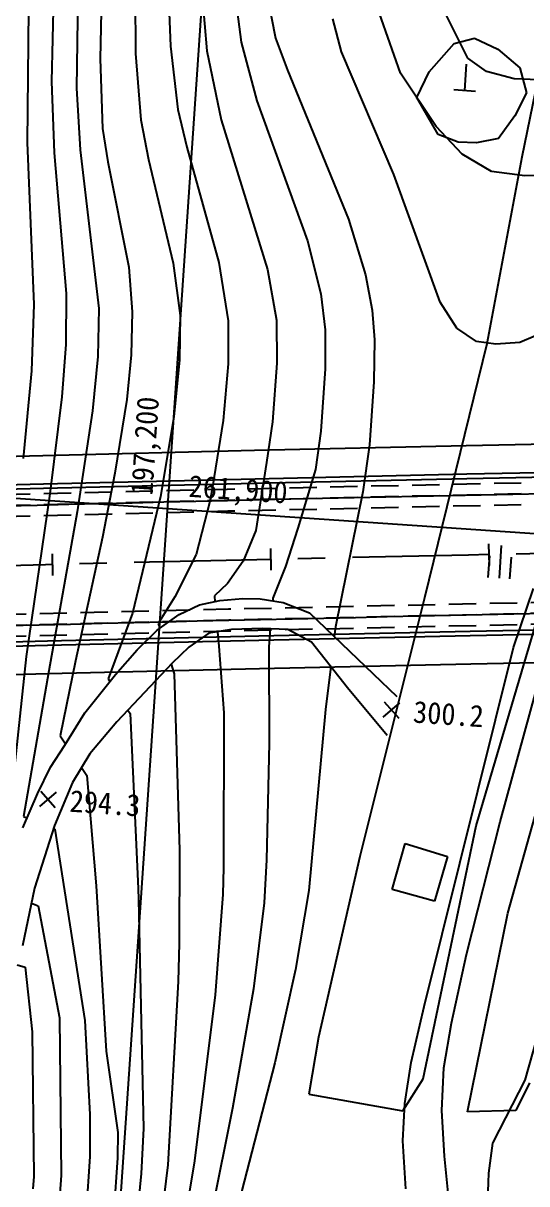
# Model space of a CAD drawing. Header units: millimetres. Extents: x 9574 to 10370, y 1103 to 1809.
# Drawn here: x 9757.6 to 9803.7, y 1422.4 to 1528.8 of the extents above; entities that cross this region are included whole.
import ezdxf
from ezdxf.xclip import XClip

# ---------------------------------------------------------------- set-up
doc = ezdxf.new("R2010")
doc.units = ezdxf.units.MM
doc.header["$LTSCALE"] = 10
doc.header["$MEASUREMENT"] = 0
doc.header["$XCLIPFRAME"] = 2
doc.linetypes.add('CENTER', pattern=[2, 1.25, -0.25, 0.25, -0.25])
doc.linetypes.add('HIDDEN', pattern=[0.375, 0.25, -0.125])
doc.layers.add('TZ-BASE', color=253, linetype='Continuous')
doc.layers.add('TZ-CABL', color=4, linetype='Continuous')
doc.styles.add('HANA', font='GulimChe.ttf')
doc.linetypes.add('ZIGZAG', pattern='A,0.0001,-0.2,[131,ltypeshp.shx,S=0.2,R=0,X=-0.2,Y=0],-0.4,[131,ltypeshp.shx,S=0.2,R=180,X=0.2,Y=0],-0.2', length=0.8001)

# ---------------------------------------------------------------- blocks, each defined once
blk = doc.blocks.new('JD-DHGFJ67SF3CG')
at = {"layer": 'TZ-BASE'}
for p, q in [((97.46, -183.4), (122.65, 186.02)), ((104.63, 63.12, 295), (104.32, 49.33, 295)), ((100.22, 62.1, 293), (99.89, 47.25, 293)), ((102.4, 61.39, 294), (102.17, 46.64, 294)), ((107.53, 60.81, 296), (107.57, 49.84, 296)), ((110.49, 58.45, 297), (110.77, 50.5, 297)), ((113.55, 56.5, 298), (114.1, 50.08, 298)), ((146.27, 56.59, 300.33), (142.96, 40.33, 300.33)), ((116.6, 56, 299), (117.24, 50.86, 299)), ((119.7, 54.82, 300), (120.39, 51.24, 300)), ((131.86, 48.02, 302), (129.54, 54.63, 302)), ((97.77, 53.87, 292), (97.65, 41.68, 292)), ((138.01, 49.39, 303), (135.74, 53.91, 303)), ((126.44, 49.98, 301), (125.65, 53.01, 301)), ((120.39, 51.24, 300), (121.49, 48.29, 300)), ((136.75, 50.75, 302.34), (138.63, 51.22, 302.34)), ((138.63, 51.22, 302.34), (140.77, 50.21, 302.34)), ((110.77, 50.5, 297), (111.46, 44.7, 297)), ((114.1, 50.08, 298), (115.41, 43.74, 298)), ((117.24, 50.86, 299), (118.69, 45.48, 299)), ((131.23, 38.74, 301), (126.44, 49.98, 301)), ((134.47, 48.14, 302.34), (136.75, 50.75, 302.34)), ((140.77, 50.21, 302.34), (142.78, 48.51, 302.34)), ((104.32, 49.33, 295), (104.55, 42.97, 295)), ((107.57, 49.84, 296), (108.05, 43.75, 296)), ((139.72, 48.18, 303), (138.01, 49.39, 303)), ((121.49, 48.29, 300), (127.09, 34.66, 300)), ((135.1, 43.13, 302), (131.86, 48.02, 302)), ((133.34, 45.78, 302.34), (134.47, 48.14, 302.34)), ((137.73, 46.45, 302.93), (137.89, 48.84, 302.93)), ((142.25, 47.51, 303), (139.72, 48.18, 303)), ((142.78, 48.51, 302.34), (143.38, 46.23, 302.34)), ((99.89, 47.25, 293), (100.11, 40.73, 293)), ((146.11, 47.35, 303), (142.25, 47.51, 303)), ((102.17, 46.64, 294), (102.49, 40.99, 294)), ((133.34, 45.72, 302.34), (133.34, 45.78, 302.34)), ((135.29, 42.4, 302.34), (133.34, 45.78, 302.34)), ((136.73, 46.52, 302.93), (138.73, 46.38, 302.93)), ((143.38, 46.23, 302.34), (142.33, 44.13, 302.34)), ((111.46, 44.7, 297), (112.28, 41.25, 297)), ((118.69, 45.48, 299), (123.34, 32.66, 299)), ((108.05, 43.75, 296), (108.75, 40.11, 296)), ((115.41, 43.74, 298), (119.66, 30.03, 298)), ((142.33, 44.13, 302.34), (140.82, 42.03, 302.34)), ((104.55, 42.97, 295), (105.03, 39.9, 295)), ((137.51, 40.59, 302), (135.1, 43.13, 302)), ((97.65, 41.68, 292), (98.26, 26.84, 292)), ((137.12, 41.69, 302.34), (135.29, 42.4, 302.34)), ((138.81, 41.65, 302.34), (137.12, 41.69, 302.34)), ((140.82, 42.03, 302.34), (138.81, 41.65, 302.34)), ((100.11, 40.73, 293), (101.21, 27.83, 293)), ((102.49, 40.99, 294), (104.22, 26.47, 294)), ((112.28, 41.25, 297), (115.22, 30.69, 297)), ((140.18, 39.02, 302), (137.51, 40.59, 302)), ((105.03, 39.9, 295), (106.96, 30.25, 295)), ((108.75, 40.11, 296), (111.02, 30.62, 296)), ((142.96, 40.33, 300.33), (139.74, 23.23, 300.33)), ((135.49, 27.03, 301), (131.23, 38.74, 301)), ((143.23, 38.61, 302), (140.18, 39.02, 302)), ((146.31, 38.7, 302), (143.23, 38.61, 302)), ((127.09, 34.66, 300), (128.63, 29.55, 300)), ((123.34, 32.66, 299), (124.55, 27.81, 299)), ((106.96, 30.25, 295), (107.28, 26.17, 295)), ((111.02, 30.62, 296), (111.65, 25.81, 296)), ((115.22, 30.69, 297), (116.07, 25.32, 297)), ((119.66, 30.03, 298), (120.48, 25.41, 298)), ((128.63, 29.55, 300), (129.26, 26.3, 300)), ((101.21, 27.83, 293), (101.18, 23.18, 293)), ((124.55, 27.81, 299), (124.95, 24.52, 299)), ((98.26, 26.84, 292), (98.03, 20.74, 292)), ((137.02, 24.65, 301), (135.49, 27.03, 301)), ((104.22, 26.47, 294), (104.13, 22.08, 294)), ((107.28, 26.17, 295), (107.18, 22.23, 295)), ((111.65, 25.81, 296), (111.61, 21.73, 296)), ((129.26, 26.3, 300), (129.45, 23.59, 300)), ((116.07, 25.32, 297), (116.05, 21.41, 297)), ((120.48, 25.41, 298), (120.51, 21.45, 298)), ((124.95, 24.52, 299), (124.95, 20.93, 299)), ((138.82, 23.43, 301), (137.02, 24.65, 301)), ((129.45, 23.59, 300), (129.4, 19.76, 300)), ((140.59, 23.21, 301), (138.82, 23.43, 301)), ((144.22, 23.96, 301), (142.79, 23.36, 301)), ((101.18, 23.18, 293), (100.81, 18.38, 293)), ((139.74, 23.23, 300.33), (134.05, -0.03, 300.33)), ((142.79, 23.36, 301), (140.59, 23.21, 301)), ((104.13, 22.08, 294), (103.62, 17.09, 294)), ((107.18, 22.23, 295), (106.77, 18.12, 295)), ((111.61, 21.73, 296), (111.08, 16.54, 296)), ((116.05, 21.41, 297), (115.59, 16.2, 297)), ((120.51, 21.45, 298), (120.12, 16.08, 298)), ((98.03, 20.74, 292), (97.28, 12.73, 292)), ((124.95, 20.93, 299), (124.56, 15.23, 299)), ((129.4, 19.76, 300), (129.01, 13.98, 300)), ((100.81, 18.38, 293), (99.71, 9.49, 293)), ((106.77, 18.12, 295), (105.68, 11.37, 295)), ((103.62, 17.09, 294), (102.23, 7.83, 294)), ((111.08, 16.54, 296), (109.86, 9.23, 296)), ((115.59, 16.2, 297), (114.63, 10.13, 297)), ((120.12, 16.08, 298), (119.58, 12.35, 298)), ((124.56, 15.23, 299), (124.05, 11.73, 299)), ((129.01, 13.98, 300), (128.39, 9.66, 300)), ((119.58, 12.35, 298), (118.58, 6.13, 298)), ((124.05, 11.73, 299), (122.44, 6.35, 299)), ((105.68, 11.37, 295), (104.56, 5.53, 295)), ((79.75, 10.25), (698.74, -31.97)), ((114.63, 10.13, 297), (114.4, 8.9, 297)), ((128.39, 9.66, 300), (125.88, -2.69, 300)), ((99.71, 9.49, 293), (97.57, -5.41, 293)), ((109.86, 9.23, 296), (107.31, -1.44, 296)), ((114.4, 8.9, 297), (113.13, 3.94, 297)), ((102.23, 7.83, 294), (99.62, -6.74, 294)), ((104.56, 5.53, 295), (102.09, -5.82, 295)), ((118.58, 6.13, 298), (117.42, 3.32, 298)), ((122.44, 6.35, 299), (121.32, 2.82, 299)), ((140.98, -20.56, 299), (148.12, 5.59, 299)), ((119.93, 4.48), (119.97, 2.48)), ((139.92, 4.92), (139.96, 2.92)), ((141.08, 4.75, 299.91), (140.88, 1.76, 299.91)), ((99.93, 4), (99.98, 2)), ((113.13, 3.94, 297), (111.19, 0.06, 297)), ((117.42, 3.32, 298), (116, 1.26, 298)), ((139.88, 1.83, 299.91), (140.02, 3.82, 299.91)), ((141.87, 1.69, 299.91), (142.01, 3.69, 299.91)), ((121.32, 2.82, 299), (120.16, -0.07, 299)), ((116, 1.26, 298), (114.8, 0.13, 298)), ((111.19, 0.06, 297), (109.65, -2.4, 297)), ((114.8, 0.13, 298), (114.85, -0.4, 298)), ((142.2, -4.59, 300), (144.02, 0.81, 300)), ((111.58, -1.57, 300.18), (113.43, -0.69, 300.18)), ((113.43, -0.69, 300.18), (115.3, -0.3, 300.18)), ((115.3, -0.3, 300.18), (117.4, -0.11, 300.18)), ((117.4, -0.11, 300.18), (118.99, -0.13, 300.18)), ((118.99, -0.13, 300.18), (121.09, -0.47, 300.18)), ((120.16, -0.07, 299), (120.14, -0.32, 299)), ((121.09, -0.47, 300.18), (123.5, -1.41, 300.18)), ((134.05, -0.03, 300.33), (128.12, -23.74, 300.33)), ((138.77, -20.93, 300.33), (144.9, -0.3, 300.33)), ((107.31, -1.44, 296), (105.06, -7.46, 296)), ((109.57, -2.99, 300.18), (111.58, -1.57, 300.18)), ((123.5, -1.41, 300.18), (127.18, -4.94, 300.18)), ((107.71, -4.81, 300.18), (109.57, -2.99, 300.18)), ((109.65, -2.4, 297), (109.79, -2.83, 297)), ((116.38, -2.94, 256.31), (114.28, -3.27, 256.31)), ((115.09, -3.15, 298), (115.21, -4.46, 298)), ((119.19, -2.86, 256.31), (116.38, -2.94, 256.31)), ((121.53, -2.95, 256.31), (119.19, -2.86, 256.31)), ((119.92, -2.89, 299), (119.78, -4.53, 299)), ((123.69, -4.09, 256.31), (121.53, -2.95, 256.31)), ((125.88, -2.69, 300), (125.77, -3.59, 300)), ((114.28, -3.27, 256.31), (112.46, -4.55, 256.31)), ((127, -8.29, 256.31), (123.69, -4.09, 256.31)), ((105.73, -7.07, 300.18), (107.71, -4.81, 300.18)), ((112.46, -4.55, 256.31), (110.92, -6.02, 256.31)), ((115.21, -4.46, 298), (115.67, -10.59, 298)), ((119.78, -4.53, 299), (119.82, -13.36, 299)), ((127.18, -4.94, 300.18), (131.52, -9.09, 300.18)), ((134, -37.48, 300), (142.2, -4.59, 300)), ((97.57, -5.41, 293), (95.82, -21.83, 293)), ((102.09, -5.82, 295), (100.66, -12.68, 295)), ((110.92, -6.02, 256.31), (105.87, -11.41, 256.31)), ((110.83, -6.11, 297), (111.11, -6.99, 297)), ((125.45, -6.32, 300), (124.97, -10.28, 300)), ((99.62, -6.74, 294), (97.3, -20.08, 294)), ((102.94, -10.57, 300.18), (105.73, -7.07, 300.18)), ((111.11, -6.99, 297), (111.6, -23.15, 297)), ((105.06, -7.46, 296), (105.22, -7.71, 296)), ((130.63, -12.64, 256.31), (127, -8.29, 256.31)), ((141.67, -28.92, 298.42), (147.35, -8.62, 298.42)), ((101.1, -13.53, 300.18), (102.94, -10.57, 300.18)), ((106.88, -10.33, 296), (107.09, -10.65, 296)), ((115.67, -10.59, 298), (115.63, -24.74, 298)), ((124.97, -10.28, 300), (123.46, -26.86, 300)), ((130.27, -10.98, 300.22), (131.78, -9.67, 300.22)), ((130.36, -9.57, 300.22), (131.68, -11.08, 300.22)), ((105.87, -11.41, 256.31), (103.38, -14.33, 256.31)), ((107.09, -10.65, 296), (107.81, -26.67, 296)), ((100.66, -12.68, 295), (101.16, -13.43, 295)), ((99.8, -15.56, 300.18), (101.1, -13.53, 300.18)), ((119.82, -13.36, 299), (119.57, -24.03, 299)), ((103.38, -14.33, 256.31), (101.81, -16.97, 256.31)), ((98.58, -17.99, 300.18), (99.8, -15.56, 300.18)), ((102.62, -15.6, 295), (103.11, -16.33, 295)), ((101.81, -16.97, 256.31), (100.15, -20.9, 256.31)), ((103.11, -16.33, 295), (103.97, -26.44, 295)), ((97.24, -21.1, 300.18), (98.58, -17.99, 300.18)), ((98.81, -19.15, 294.27), (100.32, -17.84, 294.27)), ((98.91, -17.74, 294.27), (100.22, -19.25, 294.27)), ((97.3, -20.08, 294), (97.62, -20.21, 294)), ((100.15, -20.9, 256.31), (98.33, -26.65, 256.31)), ((100.06, -21.19, 294), (100.19, -21.24, 294)), ((100.19, -21.24, 294), (102.92, -38.75, 294)), ((133.92, -44.1, 300.33), (138.77, -20.93, 300.33)), ((137.9, -32.73, 299), (140.98, -20.56, 299)), ((111.6, -23.15, 297), (111.58, -31.67, 297)), ((131.08, -26.76, 302.35), (132.26, -22.54, 302.35)), ((132.26, -22.54, 302.35), (136.15, -23.73, 302.35)), ((119.57, -24.03, 299), (119.37, -27.99, 299)), ((128.12, -23.74, 300.33), (124.32, -40.3, 300.33)), ((136.15, -23.73, 302.35), (134.96, -27.84, 302.35)), ((115.63, -24.74, 298), (115.57, -27.22, 298)), ((103.97, -26.44, 295), (104.87, -41.58, 295)), ((98.33, -26.65, 256.31), (97.23, -31.92, 256.31)), ((107.81, -26.67, 296), (107.86, -27.67, 296)), ((115.57, -27.22, 298), (114.86, -36.4, 298)), ((123.46, -26.86, 300), (122.24, -34.08, 300)), ((134.96, -27.84, 302.35), (131.08, -26.76, 302.35)), ((98.05, -28, 293), (98.67, -28.27, 293)), ((98.67, -28.27, 293), (100.61, -38.51, 293)), ((107.86, -27.67, 296), (108.29, -48.66, 296)), ((119.37, -27.99, 299), (118.37, -35.86, 299)), ((137.97, -47.14, 298.42), (141.67, -28.92, 298.42)), ((111.58, -31.67, 297), (111.49, -35.19, 297)), ((136.51, -39, 299), (137.9, -32.73, 299)), ((96.74, -33.65, 292), (97.48, -33.89, 292)), ((97.48, -33.89, 292), (98.12, -39.79, 292)), ((122.24, -34.08, 300), (120.35, -42.65, 300)), ((111.49, -35.19, 297), (110.52, -52, 297)), ((118.37, -35.86, 299), (116.46, -46.78, 299)), ((114.86, -36.4, 298), (112.99, -51.62, 298)), ((132.83, -42.6, 300), (134, -37.48, 300)), ((100.61, -38.51, 293), (100.77, -52.97, 293)), ((102.92, -38.75, 294), (103.38, -47.36, 294)), ((135.83, -43.09, 299), (136.51, -39, 299)), ((98.12, -39.79, 292), (98.25, -53.06, 292)), ((124.32, -40.3, 300.33), (123.46, -45.51, 300.33)), ((143.28, -44.22, 298), (144.39, -40.24, 298)), ((104.87, -41.58, 295), (105.96, -49.02, 295)), ((120.35, -42.65, 300), (114.49, -65.24, 300)), ((132.23, -46.37, 300), (132.83, -42.6, 300)), ((135.63, -47, 299), (135.83, -43.09, 299)), ((132.07, -47.05, 300.33), (133.92, -44.1, 300.33)), ((140.33, -49.95, 298), (143.28, -44.22, 298)), ((143.67, -44.48, 298.42), (142.4, -47.02, 298.42)), ((123.46, -45.51, 300.33), (132.07, -47.05, 300.33)), ((116.46, -46.78, 299), (112.26, -67.55, 299)), ((132.07, -49.78, 300), (132.23, -46.37, 300)), ((103.38, -47.36, 294), (103.39, -51.23, 294)), ((135.88, -51.18, 299), (135.63, -47, 299)), ((142.4, -47.02, 298.42), (137.97, -47.14, 298.42)), ((108.29, -48.66, 296), (108.09, -52.78, 296)), ((105.96, -49.02, 295), (105.91, -51.33, 295)), ((132.32, -54.19, 300), (132.07, -49.78, 300)), ((140.3, -50.01, 298), (140.33, -49.95, 298)), ((139.95, -52.76, 298), (140.3, -50.01, 298)), ((103.39, -51.23, 294), (102.88, -58.89, 294)), ((105.91, -51.33, 295), (105.32, -60.58, 295)), ((110.52, -52, 297), (108.2, -70.82, 297)), ((112.99, -51.62, 298), (110.7, -65.08, 298)), ((136.23, -54.87, 299), (135.88, -51.18, 299)), ((98.25, -53.06, 292), (98.18, -54.17, 292)), ((100.77, -52.97, 293), (99.48, -69.88, 293)), ((108.09, -52.78, 296), (104.8, -87.17, 296)), ((139.9, -53.59, 298), (139.95, -52.76, 298)), ((139.81, -56.03, 298), (139.9, -53.59, 298))]:
    blk.add_line(p, q, dxfattribs=at)
at = {"layer": 'TZ-BASE', "linetype": 'CENTER', "flags": 128}
blk.add_lwpolyline([(699.86, 0, 0.015501), (79.96, 2.48), (0, 0)], format="xyb", dxfattribs=at)
at = {"layer": 'TZ-BASE'}
for radius in [10010, 10010, 10007.4, 10007, 9993, 9992.6, 9990, 9990]:
    blk.add_arc((349.93, -9993.88), radius, 87.994643, 91.546982, dxfattribs=at)
at = {"layer": 'TZ-BASE', "style": 'HANA'}
for s, rotation, p in [('197,200', 86.0983, (109.11, 9.29)), ('261,900', 356.0983, (112.4, 9.22)), ('300.2', 356.0983, (132.95, -11.46, 300.22)), ('294.3', 356.0983, (101.49, -19.63, 294.27))]:
    blk.add_text(s, height=2, rotation=rotation, dxfattribs=at).set_placement(p)

msp = doc.modelspace()

# ---------------------------------------------------------------- linework, layer by layer
at = {"layer": 'TZ-CABL', "linetype": 'HIDDEN'}
for points in [[(9660.11, 1482.64, -0.009293), (10031.97, 1488.75, -0.008207), (10360.4, 1482.64, -0.008207)], [(9660.14, 1481.64, -0.009293), (10031.97, 1487.75, -0.008207), (10360.37, 1481.64, -0.008207)], [(9660.18, 1480.64, -0.009293), (10031.97, 1486.75, -0.008207), (10360.33, 1480.64, -0.008207)], [(9660.47, 1471.68, -0.009274), (10031.59, 1477.75, -0.008207), (10360.02, 1471.65)], [(9660.51, 1470.68, -0.009274), (10031.59, 1476.75, -0.008207), (10359.98, 1470.65)], [(9660.54, 1469.68, -0.009274), (10031.59, 1475.75, -0.008207), (10359.95, 1469.65)]]:
    msp.add_lwpolyline(points, format="xyb", dxfattribs=at)
at = {"layer": 'TZ-CABL', "linetype": 'ZIGZAG', "ltscale": 0.5}
for points in [[(9660.14, 1481.64, -0.009293), (10031.97, 1487.75, -0.008207), (10360.37, 1481.64, -0.008207)], [(9660.51, 1470.68, -0.009274), (10031.59, 1476.75, -0.008207), (10359.98, 1470.65)]]:
    msp.add_lwpolyline(points, format="xyb", dxfattribs=at)

# ---------------------------------------------------------------- block references
at = {"layer": 'TZ-BASE'}
ref = msp.add_blockref('JD-DHGFJ67SF3CG', (9660.32, 1476.15), dxfattribs=at)
XClip(ref).set_block_clipping_path([(697.2310137717, -75.0000549746), (2.6260664882, -75.000000207), (-2.6260664881, 75.0000002071), (702.4831704018, 74.9999446113)])

doc.saveas('drawing.dxf')
